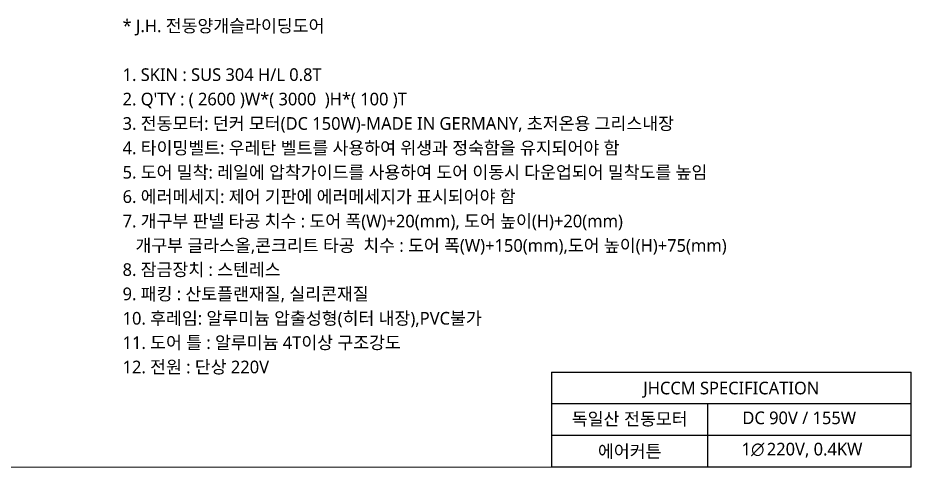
# Model space of a CAD drawing. Header units: millimetres. Extents: x 232323 to 272954, y -5343 to 8721.
# Drawn here: x 238866 to 243105, y 752 to 2881 of the extents above; entities that cross this region are included whole.
import ezdxf
from ezdxf.enums import TextEntityAlignment as Align

# ---------------------------------------------------------------- set-up
doc = ezdxf.new("R2010")
doc.units = ezdxf.units.MM
doc.header["$MEASUREMENT"] = 0
doc.layers.get('0').update_dxf_attribs({"linetype": 'CONTINUOUS'})
doc.layers.add('A-MKXX-NAME', color=3, linetype='CONTINUOUS', lineweight=25)
doc.layers.add('A-XXXX-NPLT', color=144, linetype='CONTINUOUS', lineweight=15, plot=False)
doc.styles.add('맑은고딕', font='malgun.ttf')

msp = doc.modelspace()

# ---------------------------------------------------------------- linework, layer by layer
for p, q in [((241398.1, 1201.5), (241398.1, 751.5)), ((241398.1, 1201.5), (243104.6, 1201.5)), ((243104.6, 751.5), (243104.6, 1201.5)), ((243104.6, 1051.5), (241398.1, 1051.5)), ((242140.6, 751.5), (242140.6, 1051.5)), ((243104.6, 901.5), (241398.1, 901.5)), ((243104.6, 751.5), (241398.1, 751.5))]:
    msp.add_line(p, q)
at = {"layer": 'A-XXXX-NPLT'}
for p, q in [((237713.9, 751.5), (243104.6, 751.5)), ((240409.3, 751.5), (237713.9, 751.5))]:
    msp.add_line(p, q, dxfattribs=at)

# ---------------------------------------------------------------- texts
at = {"layer": 'A-MKXX-NAME', "style": '맑은고딕'}
for s, p in [('* J.H. 전동양개슬라이딩도어', (239363.3, 2813.7)), ('1. SKIN : SUS 304 H/L 0.8T', (239363.3, 2582.4)), ("2. Q'TY : ( 2600 )W*( 3000  )H*( 100 )T", (239363.3, 2466.6)), ('3. 전동모터: 던커 모터(DC 150W)-MADE IN GERMANY, 초저온용 그리스내장', (239363.3, 2350.8)), ('4. 타이밍벨트: 우레탄 벨트를 사용하여 위생과 정숙함을 유지되어야 함', (239363.3, 2235)), ('5. 도어 밀착: 레일에 압착가이드를 사용하여 도어 이동시 다운업되어 밀착도를 높임', (239363.3, 2119.5)), ('6. 에러메세지: 제어 기판에 에러메세지가 표시되어야 함', (239363.3, 2004)), ('7. 개구부 판넬 타공 치수 : 도어 폭(W)+20(mm), 도어 높이(H)+20(mm)', (239363.3, 1888.2)), ('   개구부 글라스올,콘크리트 타공  치수 : 도어 폭(W)+150(mm),도어 높이(H)+75(mm)', (239363.3, 1772.4)), ('8. 잠금장치 : 스텐레스', (239363.3, 1658)), ('9. 패킹 : 산토플랜재질, 실리콘재질', (239363.3, 1542.9)), ('10. 후레임: 알루미늄 압출성형(히터 내장),PVC불가', (239363.3, 1427.2)), ('11. 도어 틀 : 알루미늄 4T이상 구조강도', (239363.3, 1311.8)), ('12. 전원 : 단상 220V', (239363.3, 1196.4)), ('DC 90V / 155W', (242304, 955.2)), ('1', (242299.7, 806.9)), ('∅', (242345.4, 806.9)), (' 220V, 0.4KW', (242399.4, 806.9))]:
    msp.add_text(s, height=60, dxfattribs=at).set_placement(p)
for s, p in [('JHCCM SPECIFICATION', (242251.3, 1126.5)), ('에어커튼', (241769.3, 826.5))]:
    msp.add_text(s, height=60, dxfattribs=at).set_placement(p, align=Align.MIDDLE_CENTER)
at = {"layer": 'A-MKXX-NAME', "insert": (241769.3, 976.5), "char_height": 60, "attachment_point": 5, "style": '맑은고딕'}
msp.add_mtext('{\\f??|b0|i0|c129|p49;독일산 전동모터}', dxfattribs=at)

doc.saveas('drawing.dxf')
